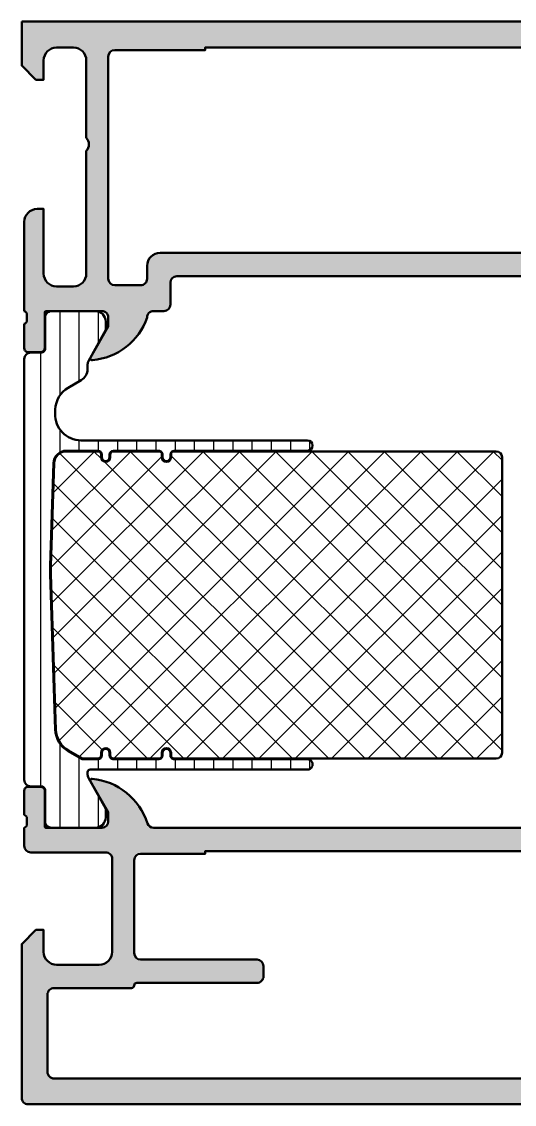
# Model space of a CAD drawing. Extents: x 0 to 106, y 0 to 84.
# Drawn here: x 0 to 38.1, y 0 to 83.8 of the extents above; entities that cross this region are included whole.
import ezdxf

# ---------------------------------------------------------------- set-up
doc = ezdxf.new("R2010")
doc.units = 0
for name, color, linetype, lineweight in [('0S-Alu contour', 7, 'Continuous', 50), ('0S-Alu hatch', 252, 'Continuous', 25), ('0S-Plastic contour', 254, 'Continuous', 50), ('0S-Plastic hatch', 253, 'Continuous', 25), ('0S-PT contour', 91, 'Continuous', 50), ('0S-PT hatch', 103, 'Continuous', 25)]:
    doc.layers.add(name, color=color, linetype=linetype, lineweight=lineweight)

# ---------------------------------------------------------------- blocks, each defined once
blk = doc.blocks.new('398280__770467E9_B590_47E0_811A_11C5F4D7800F_')
at = {"layer": '0S-Alu hatch'}
h = blk.add_hatch(color=256, dxfattribs=at)
edge = h.paths.add_edge_path()
edge.add_line((5.1e-15, 83.8), (6.2e-14, 80.3999984741213))
edge.add_line((6.2e-14, 80.3999984741213), (1.099975585937675, 79.30000000000003))
edge.add_line((1.099975585937675, 79.30000000000003), (1.6999816894534, 79.30000000000003))
edge.add_line((1.6999816894534, 79.30000000000003), (1.699981689453286, 80.80000381469733))
edge.add_ellipse((2.70002008335173, 80.7999654207988), major_axis=(-1.000038394635461, 0), ratio=1, start_angle=270.00219972388936, end_angle=359.99780027593476, ccw=False)
edge.add_line((2.699981689453172, 81.80000381469726), (4.000000000000204, 81.80000381469726))
edge.add_ellipse((3.999954428526837, 80.79995824322407), major_axis=(-1.000045572511526, 0), ratio=1, start_angle=180.0026109341762, end_angle=269.9973890658958, ccw=False)
edge.add_line((5.000000000000033, 80.8000038146987), (5.000000000000119, 74.8))
edge.add_ellipse((4.474877689036763, 74.29999999999998), major_axis=(-0.7250885749144681, 0), ratio=1, start_angle=136.4038464693296, end_angle=223.5961535306705, ccw=False)
edge.add_line((5.000000000000119, 73.79999999999998), (5.000000000000033, 64.30000000000005))
edge.add_ellipse((3.99997299848457, 64.30002700151547), major_axis=(-1.000027001879994, 0), ratio=1, start_angle=90.00154703109422, end_angle=179.9984529689852, ccw=False)
edge.add_line((3.999999999999863, 63.3), (2.699981689453286, 63.3))
edge.add_ellipse((2.70000151260105, 64.30001982314776), major_axis=(-1.000019823344241, 0), ratio=1, start_angle=0.0011357599706229848, end_angle=89.99886423981098, ccw=False)
edge.add_line((1.699981689453286, 64.30000000000382), (1.699981689453286, 69.29999999999998))
edge.add_line((1.699981689453286, 69.29999999999998), (1.199981689453243, 69.29999999999998))
edge.add_arc((1.200016055021526, 68.29996563443157), 1.0000343661589, 90.00196893435886, 179.9980310656152)
edge.add_line((0.1999816894531019, 68.30000000000031), (0.1999816894531585, 61.39996551583617))
edge.add_ellipse((0.1211452429101088, 61.13244492384305), major_axis=(-0.2788950563274363, 0), ratio=1, start_angle=178.8354106259004, end_angle=253.5801235805066, ccw=False)
edge.add_line((0.3999826894531597, 61.12677651584466), (0.3999826894531588, 60.67318251584469))
edge.add_ellipse((0.1211145938099912, 60.66752185636762), major_axis=(-0.2789255417371493, 0), ratio=1, start_angle=106.4245945553547, end_angle=181.1628700728881, ccw=False)
edge.add_line((0.1999816894531591, 60.39997851584468), (0.1999816894531728, 58.51996751583616))
edge.add_arc((0.4999816894531682, 58.51996751583616), 0.2999999999999954, 180, 270.0000000000003)
edge.add_line((0.4999816894531697, 58.21996751583617), (1.479956008495951, 58.21996751583617))
edge.add_arc((1.479956008495958, 58.51996751583617), 0.3000000000000043, 269.9999999999986, 360)
edge.add_line((1.779956008495963, 58.51996751583617), (1.779956008495934, 61.27996551583617))
edge.add_ellipse((1.899956008495942, 61.27996551583617), major_axis=(-0.1200000000000079, 0), ratio=1, start_angle=270.0000000000016, end_angle=360, ccw=False)
edge.add_line((1.899956008495939, 61.39996551583617), (6.199974060058755, 61.39999084472679))
edge.add_ellipse((6.199989497152024, 60.90000628199756), major_axis=(-0.4999845629675287, 0), ratio=1, start_angle=179.9991052558096, end_angle=270.00176901520155, ccw=False)
edge.add_line((6.699974060058585, 60.8999984741226), (6.699974060058741, 60.19999389648422))
edge.add_line((6.699974060058741, 60.19999389648422), (5.311729431152647, 57.79547576904323))
edge.add_arc((5.435575379939116, 57.73756724130199), 0.1367158243071341, 154.9399071396922, 284.9282666313296)
edge.add_arc((5.082349791735735, 62.46586819594615), 4.875900108610252, 274.5693845029852, 341.2678313541294)
edge.add_ellipse((10.19996787116751, 60.89999703365564), major_axis=(-0.4999938111092688, 0), ratio=1, start_angle=269.99929079655334, end_angle=359.99983493439635, ccw=False)
edge.add_line((10.19997406005851, 61.39999084472661), (10.9999740600604, 61.39999084472662))
edge.add_arc((10.9999740600604, 61.89999084472662), 0.5, 269.9999999999998, 360)
edge.add_line((11.4999740600604, 61.89999084472662), (11.4999740600604, 63.59999542236328))
edge.add_ellipse((11.99997406006039, 63.59999542236329), major_axis=(-0.4999999999999876, 0), ratio=1, start_angle=270.0000000000018, end_angle=360, ccw=False)
edge.add_line((11.99997406006037, 64.09999542236326), (66.00016785950525, 64.09999542236334))
edge.add_ellipse((66.00016785950528, 63.59999542236332), major_axis=(-0.5000000000000142, 0), ratio=1, start_angle=180, end_angle=270.00000000000165, ccw=False)
edge.add_line((66.5001678595053, 63.59999542236332), (66.50016785950525, 60.89999847412161))
edge.add_arc((71.12727051776695, 62.47457053127343), 4.887673902098582, 198.7930956538674, 265.8043505018736)
edge.add_arc((70.76145398079537, 57.73879050912452), 0.1390384168074657, 273.3902478632479, 384.0601169720247)
edge.add_line((70.88841248841203, 57.79547576904342), (69.50016785950618, 60.19999389648444))
edge.add_line((69.50016785950618, 60.19999389648444), (69.50016785950606, 60.89999847412086))
edge.add_ellipse((70.00015242241282, 60.90000628199715), major_axis=(-0.4999845629677255, 0), ratio=1, start_angle=-90.00176901518182, end_angle=0.000894744190475194, ccw=False)
edge.add_line((70.00016785950592, 61.39999084472656), (74.30002568095722, 61.39957068898489))
edge.add_ellipse((74.30002568095722, 61.27957068898489), major_axis=(-0.1200000000000116, 0), ratio=1, start_angle=180, end_angle=270, ccw=False)
edge.add_line((74.42002568095722, 61.27957068898489), (74.42002568095721, 58.51957268898487))
edge.add_arc((74.72002568095719, 58.51957268898488), 0.2999999999999829, 180, 270.0000000000027)
edge.add_line((74.7200256809572, 58.2195726889849), (75.7, 58.21957268898489))
edge.add_arc((75.69999999999999, 58.51957268898488), 0.2999999999999971, 270.0000000000027, 360)
edge.add_line((75.99999999999999, 58.51957268898488), (76, 60.3995836889934))
edge.add_ellipse((76.07886709564322, 60.66712702951638), major_axis=(-0.2789255417371992, 0), ratio=1, start_angle=-1.1628700728805939, end_angle=73.5754054446374, ccw=False)
edge.add_line((75.799999, 60.67278768899341), (75.799999, 61.12638168899341))
edge.add_ellipse((76.07883644654305, 61.13205009699179), major_axis=(-0.2788950563274379, 0), ratio=1, start_angle=-73.58012358050632, end_angle=1.1645893740982274, ccw=False)
edge.add_line((76, 61.3995706889849), (76.00016034454768, 63.59999514771072))
edge.add_ellipse((76.50016034454747, 63.59999514771047), major_axis=(-0.4999999999997869, 0), ratio=1, start_angle=269.9999999999984, end_angle=360, ccw=False)
edge.add_line((76.50016034454748, 64.09999514771026), (79.29985570811562, 64.09999514771081))
edge.add_line((79.29985570811562, 64.09999514771081), (79.29985570811556, 63.29999972534743))
edge.add_line((79.29985570811556, 63.29999972534743), (80.29985570811544, 63.30000735474174))
edge.add_arc((80.29988644873588, 63.79997661371056), 0.4999692599138726, 269.9964771677912, 360.0026485613531)
edge.add_line((80.79985570811559, 63.79999972534759), (80.7999167432719, 68.29999972534695))
edge.add_arc((79.79982927270258, 68.29991225477806), 1.000087474394527, 0.0050112559646679, 89.99498874392633)
edge.add_line((79.79991674327138, 69.29999972534738), (79.29991674327184, 69.29999972534715))
edge.add_line((79.29991674327184, 69.29999972534715), (79.29991674327195, 66.79999972534738))
edge.add_ellipse((78.29982934579928, 66.8000871228101), major_axis=(-1.000087401291493, 0), ratio=1, start_angle=90.00501389830328, end_angle=179.9949929319336, ccw=False)
edge.add_line((78.29991686248133, 65.79999972534785), (77.00016034454717, 65.79999972534713))
edge.add_ellipse((77.00021914227587, 66.80005852307539), major_axis=(-1.000058799456728, 0), ratio=1, start_angle=0.0033686637580103707, end_angle=89.99663133637432, ccw=False)
edge.add_line((76.00016034454762, 66.79999972534438), (75.99986803435613, 73.79999972534715))
edge.add_ellipse((76.52470737467456, 74.29999972534715), major_axis=(-0.7248836686985655, 0), ratio=1, start_angle=-43.61157673630902, end_angle=43.611576736309075, ccw=False)
edge.add_line((75.99986803435613, 74.79999972534715), (75.99986803435613, 80.80043483925358))
edge.add_ellipse((76.99992284304498, 80.80038766034902), major_axis=(-1.000054809801722, 0), ratio=1, start_angle=270.0031401344176, end_angle=359.997296995918, ccw=False)
edge.add_line((76.99986803435658, 81.80044246864882), (78.29991686248067, 81.80044246864816))
edge.add_ellipse((78.29983041686523, 80.80035614156392), major_axis=(-1.000086330820304, 0), ratio=1, start_angle=180.0053828449331, end_angle=269.9950474586288, ccw=False)
edge.add_line((79.29991674327201, 80.80045009804164), (79.29991674327184, 79.29999257279023))
edge.add_line((79.29991674327184, 79.29999257279023), (79.89989232920945, 79.29999257279))
edge.add_line((79.89989232920945, 79.29999257279), (80.9998679199197, 80.39996792030846))
edge.add_line((80.9998679199197, 80.39996792030846), (80.99986791991998, 83.8))
edge.add_line((80.99986791991998, 83.8), (0, 83.8))
edge = h.paths.add_edge_path()
edge.add_ellipse((7.199993356236602, 81.09998757027724), major_axis=(-0.5000078521477183, 0), ratio=1, start_angle=270.0008997686535, end_angle=359.99910023153274, ccw=False)
edge.add_line((7.199985504150538, 81.59999542236326), (14.19998550415048, 81.59999542236326))
edge.add_line((14.19998550415048, 81.59999542236326), (14.19998550415048, 81.79999542236361))
edge.add_line((14.19998550415048, 81.79999542236361), (66.79988623046677, 81.79999542236357))
edge.add_line((66.79988623046677, 81.79999542236357), (66.79988623046683, 81.59999542236302))
edge.add_line((66.79988623046683, 81.59999542236302), (73.79988623046691, 81.59999542236308))
edge.add_ellipse((73.79987837838074, 81.0999875702771), major_axis=(-0.5000078521476543, 0), ratio=1, start_angle=180.0008997684673, end_angle=269.9991002313343, ccw=False)
edge.add_line((74.29988623046674, 81.09999542236328), (74.29988623046674, 63.89999084473136))
edge.add_ellipse((73.79988157663783, 63.89999549855547), major_axis=(-0.5000046538505677, 0), ratio=1, start_angle=90.00053328454658, end_angle=179.9994667160038, ccw=False)
edge.add_line((73.79988623046674, 63.39999084472656), (68.79987554931364, 63.39999084472656))
edge.add_ellipse((68.79987554931365, 63.89999084472655), major_axis=(-0.4999999999999858, 0), ratio=1, start_angle=0, end_angle=89.9999999999983, ccw=False)
edge.add_line((68.29987554931367, 63.89999084472655), (68.29987554931364, 64.89999542236333))
edge.add_arc((67.29987554931363, 64.89999542236333), 1.000000000000017, 0, 89.9999999999992)
edge.add_line((67.29987554931364, 65.89999542236335), (10.69997406006039, 65.89999542236329))
edge.add_arc((10.69997406006037, 64.89999542236328), 1.000000000000014, 89.9999999999992, 180)
edge.add_line((9.699974060060361, 64.89999542236329), (9.699974060060388, 63.89999084472673))
edge.add_ellipse((9.199974060060384, 63.89999084472673), major_axis=(-0.5000000000000036, 0), ratio=1, start_angle=89.99999999999733, end_angle=180, ccw=False)
edge.add_line((9.199974060060361, 63.39999084472673), (7.19998550415031, 63.39999084472684))
edge.add_ellipse((7.199990157979092, 63.89999549855549), major_axis=(-0.5000046538502977, 0), ratio=1, start_angle=0.0005332839962761682, end_angle=89.9994667154682, ccw=False)
edge.add_line((6.699985504150452, 63.89999084472655), (6.699985504150538, 81.09999542236164))
at = {"layer": '0S-Alu contour', "color": 7}
for points in [[(5.1e-15, 83.8), (6.2e-14, 80.3999984741213), (1.099975585937675, 79.30000000000003), (1.6999816894534, 79.30000000000003), (1.699981689453286, 80.80000381469733)], [(79.29991674327201, 80.80045009804164), (79.29991674327184, 79.29999257279023), (79.89989232920945, 79.29999257279), (80.9998679199197, 80.39996792030846), (80.99986791991998, 83.8), (5.1e-15, 83.8)], [(2.699981689453172, 81.80000381469726), (4.000000000000204, 81.80000381469726)], [(7.199985504150538, 81.59999542236326), (14.19998550415048, 81.59999542236326), (14.19998550415048, 81.79999542236361), (66.79988623046677, 81.79999542236357), (66.79988623046683, 81.59999542236302), (73.79988623046691, 81.59999542236308)], [(5.000000000000033, 80.8000038146987), (5.000000000000119, 74.8)], [(6.699985504150452, 63.89999084472655), (6.699985504150538, 81.09999542236164)], [(5.000000000000119, 73.79999999999998), (5.000000000000033, 64.30000000000005)], [(1.699981689453286, 64.30000000000382), (1.699981689453286, 69.29999999999998), (1.199981689453243, 69.29999999999998)], [(0.1999816894531019, 68.30000000000031), (0.1999816894531585, 61.39996551583617)], [(67.29987554931364, 65.89999542236335), (10.69997406006039, 65.89999542236329)], [(9.699974060060361, 64.89999542236329), (9.699974060060388, 63.89999084472673)], [(11.99997406006037, 64.09999542236326), (66.00016785950525, 64.09999542236334)], [(3.999999999999863, 63.3), (2.699981689453286, 63.3)], [(9.199974060060361, 63.39999084472673), (7.19998550415031, 63.39999084472684)], [(11.4999740600604, 61.89999084472662), (11.4999740600604, 63.59999542236328)], [(1.779956008495963, 58.51996751583617), (1.779956008495934, 61.27996551583617)], [(1.899956008495939, 61.39996551583617), (6.199974060058755, 61.39999084472679)], [(10.19997406005851, 61.39999084472661), (10.9999740600604, 61.39999084472662)], [(0.1999816894531591, 60.39997851584468), (0.1999816894531728, 58.51996751583616)], [(0.3999826894531597, 61.12677651584466), (0.3999826894531588, 60.67318251584469)], [(6.699974060058585, 60.8999984741226), (6.699974060058741, 60.19999389648422), (5.311729431152647, 57.79547576904323)], [(0.4999816894531697, 58.21996751583617), (1.479956008495951, 58.21996751583617)]]:
    blk.add_lwpolyline(points, dxfattribs=at)
at = {"layer": '0S-Alu contour', "color": 7, "extrusion": (0, 0, -1)}
for centre, radius, start, end in [((-2.70002008335173, 80.7999654207988), 1.000038394635461, 0.0021997240652303, 89.99780027611067), ((-3.999954428526837, 80.79995824322407), 1.000045572511526, 90.0026109341042, 179.9973890658238), ((-7.199993356236602, 81.09998757027724), 0.5000078521477183, 0.0008997684672687, 89.9991002313465), ((-4.474877689036763, 74.29999999999998), 0.7250885749144684, 136.4038464693295, 223.5961535306705), ((-2.70000151260105, 64.30001982314776), 1.000019823344241, 270.001135760189, 359.9988642400294), ((-3.99997299848457, 64.30002700151547), 1.000027001879994, 180.0015470310149, 269.9984529689058), ((-7.199990157979092, 63.89999549855549), 0.5000046538502977, 270.0005332845319, 359.9994667160037), ((-9.199974060060384, 63.89999084472673), 0.5000000000000036, 180, 270.0000000000027), ((-11.99997406006039, 63.59999542236329), 0.4999999999999876, 0, 89.99999999999817), ((-0.1211452429101088, 61.13244492384305), 0.2788950563274363, 106.4198764194934, 181.1645893740997), ((-1.899956008495942, 61.27996551583617), 0.1200000000000079, 0, 89.99999999999841), ((-6.199989497152024, 60.90000628199756), 0.4999845629675287, 89.99823098479845, 180.0008947441905), ((-10.19996787116751, 60.89999703365564), 0.4999938111092688, 0.0001650656036298, 90.00070920344668), ((-0.1211145938099912, 60.66752185636762), 0.2789255417371493, 178.8371299271119, 253.5754054446453)]:
    blk.add_arc(centre, radius, start, end, dxfattribs=at)
at = {"layer": '0S-Alu contour', "color": 7}
for centre, radius, start, end in [((1.200016055021526, 68.29996563443157), 1.0000343661589, 90.00196893435886, 179.9980310656152), ((10.69997406006037, 64.89999542236328), 1.000000000000014, 89.9999999999992, 180), ((10.9999740600604, 61.89999084472662), 0.5, 269.9999999999998, 0), ((5.082349791735735, 62.46586819594615), 4.875900108610252, 274.5693845029852, 341.2678313541294), ((0.4999816894531682, 58.51996751583616), 0.2999999999999954, 180, 270.0000000000003), ((1.479956008495958, 58.51996751583617), 0.3000000000000043, 269.9999999999986, 0), ((5.435575379939116, 57.73756724130199), 0.1367158243071341, 154.9399071396922, 284.9282666313296)]:
    blk.add_arc(centre, radius, start, end, dxfattribs=at)
blk = doc.blocks.new('284257__8124785B_E6A7_4C02_9EBC_B3DC8620F983___BB2F955A_0353_4868_8BEE_07CCA573600F_')
at = {"layer": '0S-Plastic hatch'}
h = blk.add_hatch(dxfattribs=at)
h.set_pattern_fill('ANSI31', color=256, scale=0.4680000000000001, angle=45, style=0)
h.set_pattern_definition([(90, (0, 0), (-1.4859, 0), [])])
edge = h.paths.add_edge_path()
edge.add_line((0.1999999433509707, 57.68997500095348), (0.1999999433509707, 25.10994354279358))
edge.add_arc((0.6999999433509779, 25.10994354279363), 0.5000000000000071, 180, 270.0000000000122)
edge.add_line((0.6999999433510843, 24.60994354279363), (1.510331273814752, 24.60994354279364))
edge.add_ellipse((1.510331273814724, 24.30994354279375), major_axis=(-0.2999999999998941, 0), ratio=1, start_angle=179.9920753769033, end_angle=269.99999999999454, ccw=False)
edge.add_line((1.810331270945136, 24.30990204956435), (1.809999342586703, 21.91002842725591))
edge.add_arc((2.309999337804237, 21.90995927187362), 0.5000000000000014, 179.9920753769491, 269.9999999999936)
edge.add_line((2.309999337804182, 21.40995927187361), (5.699999943350857, 21.40995927187356))
edge.add_arc((5.699999943350871, 22.20995927187361), 0.800000000000054, 269.999999999999, 360)
edge.add_line((6.499999943350925, 22.20995927187363), (6.499999943350925, 22.85995927187387))
edge.add_line((6.499999943350925, 22.85995927187387), (5.16269008984511, 25.27253011110409))
edge.add_ellipse((5.599999943858782, 25.51493492147368), major_axis=(-0.5000000005077773, 0), ratio=1, start_angle=0, end_angle=29.000000000032628, ccw=False)
edge.add_line((5.099999943351004, 25.51493492147368), (5.099999943351004, 25.70995927187373))
edge.add_ellipse((5.299999943350925, 25.70995927187372), major_axis=(-0.1999999999999211, 0), ratio=1, start_angle=269.99999999999693, end_angle=360, ccw=False)
edge.add_line((5.299999943350936, 25.90995927187365), (22.09952626901855, 25.9099592718736))
edge.add_arc((22.09952626901849, 26.3099592718736), 0.3999999999999986, 270.0000000000081, 450.0000000000081)
edge.add_line((22.09952626901844, 26.7099592718736), (11.79952626901848, 26.70995927187367))
edge.add_ellipse((11.79952626901846, 27.00995927187366), major_axis=(-0.29999999999999, 0), ratio=1, start_angle=0, end_angle=90.00000000000381, ccw=False)
edge.add_line((11.49952626901847, 27.00995927187366), (11.49952626901847, 27.2099592718737))
edge.add_arc((11.19952626901846, 27.20995927187366), 0.3000000000000114, 0, 180)
edge.add_line((10.89952626901845, 27.20995927187366), (10.8995262690185, 27.00995927187378))
edge.add_ellipse((10.59952626901845, 27.00995927187369), major_axis=(-0.3000000000000558, 0), ratio=1, start_angle=90.00000000001933, end_angle=180, ccw=False)
edge.add_line((10.59952626901855, 26.70995927187364), (7.099999258788553, 26.70995927187363))
edge.add_ellipse((7.099999258788548, 27.00995903335348), major_axis=(-0.2999997614798495, 0), ratio=1, start_angle=0, end_angle=90.00000000000102, ccw=False)
edge.add_line((6.7999994973087, 27.00995903335347), (6.7999994973087, 27.20995903335353))
edge.add_arc((6.499999497308689, 27.20995903335349), 0.3000000000000114, 0, 180)
edge.add_line((6.199999497308677, 27.20995903335349), (6.199999497308734, 27.00995903335361))
edge.add_ellipse((5.899999735828853, 27.00995903335354), major_axis=(-0.2999997614798815, 0), ratio=1, start_angle=90.0000000000162, end_angle=180, ccw=False)
edge.add_line((5.899999735828938, 26.70995927187366), (4.735898328150593, 26.70995927187366))
edge.add_ellipse((4.735898328150675, 26.90995927150508), major_axis=(-0.199999999631423, 0), ratio=1, start_angle=59.9999999999838, end_angle=89.99999999997658, ccw=False)
edge.add_line((4.635898328334913, 26.73675419106742), (3.599095845044185, 27.33535225489881))
edge.add_ellipse((4.599095679615276, 29.06740314906078), major_axis=(-1.999999992277373, 0), ratio=1, start_angle=1.7229977105129137, end_angle=60.00000534461299, ccw=False)
edge.add_line((2.599999943351004, 29.00726824771787), (2.205380513386952, 41.03196163440185))
edge.add_ellipse((12.19999994335349, 41.35995927187326), major_axis=(-10.00000000000257, 0), ratio=1, start_angle=-1.8796251590011934, end_angle=1.8796251589910753, ccw=False)
edge.add_line((2.205380513387009, 41.68795690934636), (2.463154864705014, 49.62275903562082))
edge.add_ellipse((3.462616807701513, 49.58995927187363), major_axis=(-1.000000000000103, 0), ratio=1, start_angle=270.00000000000296, end_angle=358.120374841006, ccw=False)
edge.add_line((3.462616807701461, 50.58995927187374), (5.899999943351016, 50.58995927187365))
edge.add_ellipse((5.899999943351004, 50.28995927187368), major_axis=(-0.2999999999999687, 0), ratio=1, start_angle=180, end_angle=269.9999999999978, ccw=False)
edge.add_line((6.19999994335097, 50.28995927187368), (6.19999994335097, 50.08995927187365))
edge.add_arc((6.499999943350953, 50.08995927187364), 0.2999999999999829, 180, 360)
edge.add_line((6.799999943350936, 50.08995927187363), (6.799999943350936, 50.28995927187359))
edge.add_ellipse((7.099999943350931, 50.28995927187364), major_axis=(-0.2999999999999954, 0), ratio=1, start_angle=270.0000000000078, end_angle=360, ccw=False)
edge.add_line((7.099999943350891, 50.58995927187364), (10.59952626901849, 50.58995927187365))
edge.add_ellipse((10.59952626901851, 50.28995927187366), major_axis=(-0.2999999999999971, 0), ratio=1, start_angle=180, end_angle=270.00000000000307, ccw=False)
edge.add_line((10.8995262690185, 50.2899592718737), (10.8995262690185, 50.08995927187367))
edge.add_arc((11.19952626901849, 50.08995927187366), 0.2999999999999829, 180, 360)
edge.add_line((11.49952626901847, 50.08995927187365), (11.49952626901847, 50.28995927187361))
edge.add_ellipse((11.79952626901847, 50.28995927187366), major_axis=(-0.3000000000000007, 0), ratio=1, start_angle=270.0000000000088, end_angle=360, ccw=False)
edge.add_line((11.79952626901842, 50.58995927187367), (22.09952626901849, 50.58995927187367))
edge.add_arc((22.09952626901852, 50.98995927187366), 0.3999999999999915, 269.9999999999959, 449.9999999999959)
edge.add_line((22.09952626901855, 51.38995927187365), (4.587861355650655, 51.38995927187353))
edge.add_ellipse((4.58786135565066, 53.38995927187359), major_axis=(-2.000000000000056, 0), ratio=1, start_angle=-1.8796251589956796, end_angle=89.99999999999989, ccw=False)
edge.add_line((2.588937469657821, 53.45555879936802), (2.599999943351004, 53.7926502960293))
edge.add_ellipse((4.599095687334457, 53.73251539445429), major_axis=(-2.000000000000047, 0), ratio=1, start_angle=299.99999465538866, end_angle=358.2770022894894, ccw=False)
edge.add_line((3.599095848901979, 55.46456629530426), (4.599999862567241, 56.04243836837013))
edge.add_arc((4.099999943350991, 56.90846381879503), 0.9999999999999593, 299.9999946553916, 360)
edge.add_line((5.09999994335095, 56.90846381879504), (5.099999943351004, 57.28498362237364))
edge.add_ellipse((5.599999943472918, 57.2849836223738), major_axis=(-0.5000000001219141, 0), ratio=1, start_angle=331.0000000000197, end_angle=360, ccw=False)
edge.add_line((5.162690089796509, 57.52738843255592), (6.499999943350982, 59.93995927187369))
edge.add_line((6.499999943350982, 59.93995927187369), (6.499999943350982, 60.58995927187367))
edge.add_arc((5.699999943350984, 60.58995927187353), 0.7999999999999972, 0, 90.00000000000509)
edge.add_line((5.699999943350913, 61.38995927187353), (2.309999333021831, 61.38995927187359))
edge.add_arc((2.309999333021818, 60.88995927187358), 0.5000000000000142, 89.9999999999985, 180.0079247372927)
edge.add_line((1.809999337804408, 60.88989011549497), (1.810331270945194, 58.49001649478059))
edge.add_ellipse((1.510331273814826, 58.48997500095343), major_axis=(-0.2999999999999315, 0), ratio=1, start_angle=89.99999999998607, end_angle=180.0079247372928, ccw=False)
edge.add_line((1.510331273814752, 58.18997500095349), (0.6999999433509139, 58.18997500095348))
edge.add_arc((0.6999999433509352, 57.68997500095352), 0.4999999999999645, 90.00000000000244, 180)
at = {"layer": '0S-Plastic contour', "color": 7}
for points in [[(5.699999943350913, 61.38995927187353), (2.309999333021831, 61.38995927187359)], [(1.809999337804408, 60.88989011549497), (1.810331270945194, 58.49001649478059)], [(5.162690089796509, 57.52738843255592), (6.499999943350982, 59.93995927187369), (6.499999943350982, 60.58995927187367)], [(1.510331273814752, 58.18997500095349), (0.6999999433509139, 58.18997500095348)], [(0.1999999433509707, 57.68997500095348), (0.1999999433509707, 25.10994354279358)], [(5.09999994335095, 56.90846381879504), (5.099999943351004, 57.28498362237364)], [(3.599095848901979, 55.46456629530426), (4.599999862567241, 56.04243836837013)], [(2.588937469657821, 53.45555879936802), (2.599999943351004, 53.7926502960293)], [(22.09952626901855, 51.38995927187365), (4.587861355650655, 51.38995927187353)], [(3.462616807701461, 50.58995927187374), (5.899999943351016, 50.58995927187365)], [(6.19999994335097, 50.28995927187368), (6.19999994335097, 50.08995927187365)], [(6.799999943350936, 50.08995927187363), (6.799999943350936, 50.28995927187359)], [(7.099999943350891, 50.58995927187364), (10.59952626901849, 50.58995927187365)], [(10.8995262690185, 50.2899592718737), (10.8995262690185, 50.08995927187367)], [(11.49952626901847, 50.08995927187365), (11.49952626901847, 50.28995927187361)], [(11.79952626901842, 50.58995927187367), (22.09952626901849, 50.58995927187367)], [(2.205380513387009, 41.68795690934636), (2.463154864705014, 49.62275903562082)], [(2.599999943351004, 29.00726824771787), (2.205380513386952, 41.03196163440185)], [(4.635898328334913, 26.73675419106742), (3.599095845044185, 27.33535225489881)], [(6.199999497308677, 27.20995903335349), (6.199999497308734, 27.00995903335361)], [(6.7999994973087, 27.00995903335347), (6.7999994973087, 27.20995903335353)], [(10.89952626901845, 27.20995927187366), (10.8995262690185, 27.00995927187378)], [(11.49952626901847, 27.00995927187366), (11.49952626901847, 27.2099592718737)], [(5.899999735828938, 26.70995927187366), (4.735898328150593, 26.70995927187366)], [(10.59952626901855, 26.70995927187364), (7.099999258788553, 26.70995927187363)], [(22.09952626901844, 26.7099592718736), (11.79952626901848, 26.70995927187367)], [(5.099999943351004, 25.51493492147368), (5.099999943351004, 25.70995927187373)], [(6.499999943350925, 22.20995927187363), (6.499999943350925, 22.85995927187387), (5.16269008984511, 25.27253011110409)], [(5.299999943350936, 25.90995927187365), (22.09952626901855, 25.9099592718736)], [(0.6999999433510843, 24.60994354279363), (1.510331273814752, 24.60994354279364)], [(1.810331270945136, 24.30990204956435), (1.809999342586703, 21.91002842725591)], [(2.309999337804182, 21.40995927187361), (5.699999943350857, 21.40995927187356)]]:
    blk.add_lwpolyline(points, dxfattribs=at)
for centre, radius, start, end in [((2.309999333021818, 60.88995927187358), 0.5000000000000142, 89.9999999999985, 180.0079247372927), ((5.699999943350984, 60.58995927187353), 0.7999999999999972, 0, 90.00000000000509), ((0.6999999433509352, 57.68997500095352), 0.4999999999999645, 90.00000000000244, 180), ((4.099999943350991, 56.90846381879503), 0.9999999999999593, 299.9999946553916, 0), ((22.09952626901852, 50.98995927187366), 0.3999999999999915, 269.9999999999959, 89.99999999999594), ((6.499999943350953, 50.08995927187364), 0.2999999999999829, 180, 0), ((11.19952626901849, 50.08995927187366), 0.2999999999999829, 180, 0), ((6.499999497308689, 27.20995903335349), 0.3000000000000114, 0, 180), ((11.19952626901846, 27.20995927187366), 0.3000000000000114, 0, 180), ((22.09952626901849, 26.3099592718736), 0.3999999999999986, 270.0000000000081, 90.00000000000813), ((0.6999999433509779, 25.10994354279363), 0.5000000000000071, 180, 270.0000000000122), ((2.309999337804237, 21.90995927187362), 0.5000000000000014, 179.9920753769491, 269.9999999999936), ((5.699999943350871, 22.20995927187361), 0.800000000000054, 269.999999999999, 0)]:
    blk.add_arc(centre, radius, start, end, dxfattribs=at)
at = {"layer": '0S-Plastic contour', "color": 7, "extrusion": (0, 0, -1)}
for centre, radius, start, end in [((-1.510331273814826, 58.48997500095343), 0.2999999999999315, 179.9920752627072, 270.000000000014), ((-5.599999943472918, 57.2849836223738), 0.5000000001219141, 0, 28.99999999998028), ((-4.599095687334457, 53.73251539445429), 2.000000000000047, 1.722997710510562, 60.00000534461133), ((-4.58786135565066, 53.38995927187359), 2.000000000000056, 270.0000000000001, 1.879625158995722), ((-3.462616807701513, 49.58995927187363), 1.000000000000103, 1.879625158993977, 89.99999999999704), ((-5.899999943351004, 50.28995927187368), 0.2999999999999687, 90.00000000000222, 180), ((-7.099999943350931, 50.28995927187364), 0.2999999999999954, 0, 89.9999999999922), ((-10.59952626901851, 50.28995927187366), 0.2999999999999971, 89.99999999999694, 180), ((-11.79952626901847, 50.28995927187366), 0.3000000000000007, 0, 89.99999999999118), ((-12.19999994335349, 41.35995927187326), 10.00000000000257, 358.1203748410089, 1.879625159001152), ((-4.599095679615276, 29.06740314906078), 1.999999992277373, 299.999994655387, 358.2770022894871), ((-5.899999735828853, 27.00995903335354), 0.2999997614798815, 180, 269.9999999999838), ((-7.099999258788548, 27.00995903335348), 0.2999997614798495, 269.999999999999, 0), ((-10.59952626901845, 27.00995927187369), 0.3000000000000558, 180, 269.9999999999807), ((-11.79952626901846, 27.00995927187366), 0.29999999999999, 269.9999999999962, 0), ((-4.735898328150675, 26.90995927150508), 0.199999999631423, 270.0000000000234, 300.0000000000162), ((-5.299999943350925, 25.70995927187372), 0.1999999999999211, 0, 90.00000000000306), ((-5.599999943858782, 25.51493492147368), 0.5000000005077773, 330.9999999999674, 0), ((-1.510331273814724, 24.30994354279375), 0.2999999999998941, 90.00000000000547, 180.0079246230968)]:
    blk.add_arc(centre, radius, start, end, dxfattribs=at)
blk = doc.blocks.new('371740__EFC43BC5_B9D6_46A8_86FE_EF858CB24190_')
at = {"layer": '0S-PT hatch'}
h = blk.add_hatch(dxfattribs=at)
h.set_pattern_fill('ANSI37', color=256, scale=0.625, angle=90, style=0)
h.set_pattern_definition([(135, (0, 0), (-1.403165018917055, -1.403165018917055), []), (225, (0, 0), (1.403165018917055, -1.403165018917055), [])])
edge = h.paths.add_edge_path()
edge.add_ellipse((36.69999946154547, 50.08995927187367), major_axis=(-0.4500000000000029, 0), ratio=1, start_angle=180, end_angle=270, ccw=False)
edge.add_line((37.14999946154547, 50.08995927187367), (37.14999946154548, 27.2099592718736))
edge.add_ellipse((36.69999946154547, 27.2099592718736), major_axis=(-0.4500000000000029, 0), ratio=1, start_angle=90, end_angle=180, ccw=False)
edge.add_line((36.69999946154547, 26.7599592718736), (11.79952626901846, 26.7599592718736))
edge.add_ellipse((11.79952626901847, 27.0099592718736), major_axis=(-0.2500000000000035, 0), ratio=1, start_angle=0, end_angle=89.9999999999967, ccw=False)
edge.add_line((11.54952626901847, 27.0099592718736), (11.54952626901847, 27.2099592718737))
edge.add_arc((11.19952626901846, 27.20995927187367), 0.3500000000000121, 0, 180)
edge.add_line((10.84952626901845, 27.20995927187367), (10.8495262690185, 27.00995927187376))
edge.add_ellipse((10.59952626901845, 27.00995927187365), major_axis=(-0.2500000000000497, 0), ratio=1, start_angle=89.9999999999992, end_angle=180, ccw=False)
edge.add_line((10.59952626901845, 26.7599592718736), (7.099999258788546, 26.7599592718736))
edge.add_ellipse((7.099999258788556, 27.00995903335345), major_axis=(-0.2499997614798559, 0), ratio=1, start_angle=0, end_angle=89.99999999999778, ccw=False)
edge.add_line((6.8499994973087, 27.00995903335345), (6.8499994973087, 27.20995903335353))
edge.add_arc((6.499999497308689, 27.2099590333535), 0.3500000000000112, 0, 180)
edge.add_line((6.149999497308678, 27.2099590333535), (6.149999497308734, 27.00995903335359))
edge.add_ellipse((5.899999735828849, 27.00995903335349), major_axis=(-0.2499997614798852, 0), ratio=1, start_angle=90.0000000000008, end_angle=180, ccw=False)
edge.add_line((5.899999735828853, 26.7599592718736), (4.73589832815069, 26.7599592718736))
edge.add_ellipse((4.735898330483557, 26.90995928021108), major_axis=(-0.1500000083374822, 0), ratio=1, start_angle=59.99999910888789, end_angle=89.99999910891052, ccw=False)
edge.add_line((4.660898324294443, 26.78005546358941), (3.624095841004996, 27.37865352742006))
edge.add_ellipse((4.599095679615273, 29.06740314906078), major_axis=(-1.949999992277373, 0), ratio=1, start_angle=2.0382479433117737, end_angle=60.0000053446131, ccw=False)
edge.add_line((2.650329438496599, 28.99804821154405), (2.255353610536772, 41.03360162258922))
edge.add_ellipse((12.19974545904696, 41.35995922981761), major_axis=(-9.949745651247158, 0), ratio=1, start_angle=-1.841702723053686, end_angle=1.8796729834294865, ccw=False)
edge.add_line((2.255139515073684, 41.67972655710871), (2.513127961854833, 49.62111904743345))
edge.add_ellipse((3.462616807701501, 49.58995927187357), major_axis=(-0.9500000000000953, 0), ratio=1, start_angle=269.9999999999996, end_angle=358.12037484100273, ccw=False)
edge.add_line((3.462616807701507, 50.53995927187367), (5.899999943351001, 50.53995927187367))
edge.add_ellipse((5.899999943350996, 50.2899592718737), major_axis=(-0.2499999999999716, 0), ratio=1, start_angle=180, end_angle=269.99999999999875, ccw=False)
edge.add_line((6.14999994335097, 50.28995927187368), (6.14999994335097, 50.08995927187365))
edge.add_arc((6.499999943350953, 50.08995927187364), 0.3499999999999828, 180, 360)
edge.add_line((6.849999943350936, 50.08995927187363), (6.849999943350936, 50.28995927187361))
edge.add_ellipse((7.099999943350923, 50.28995927187368), major_axis=(-0.2499999999999876, 0), ratio=1, start_angle=269.9999999999994, end_angle=360, ccw=False)
edge.add_line((7.099999943350926, 50.53995927187367), (10.59952626901851, 50.53995927187367))
edge.add_ellipse((10.59952626901851, 50.28995927187368), major_axis=(-0.2499999999999858, 0), ratio=1, start_angle=180, end_angle=270, ccw=False)
edge.add_line((10.8495262690185, 50.2899592718737), (10.8495262690185, 50.08995927187367))
edge.add_arc((11.19952626901849, 50.08995927187366), 0.3499999999999837, 180, 360)
edge.add_line((11.54952626901847, 50.08995927187365), (11.54952626901847, 50.28995927187362))
edge.add_ellipse((11.79952626901847, 50.28995927187366), major_axis=(-0.2499999999999982, 0), ratio=1, start_angle=270.0000000000004, end_angle=360, ccw=False)
edge.add_line((11.79952626901846, 50.53995927187367), (36.69999946154547, 50.53995927187367))
at = {"layer": '0S-PT contour', "color": 7}
for points in [[(3.462616807701507, 50.53995927187367), (5.899999943351001, 50.53995927187367)], [(6.14999994335097, 50.28995927187368), (6.14999994335097, 50.08995927187365)], [(6.849999943350936, 50.08995927187363), (6.849999943350936, 50.28995927187361)], [(7.099999943350926, 50.53995927187367), (10.59952626901851, 50.53995927187367)], [(10.8495262690185, 50.2899592718737), (10.8495262690185, 50.08995927187367)], [(11.54952626901847, 50.08995927187365), (11.54952626901847, 50.28995927187362)], [(11.79952626901846, 50.53995927187367), (36.69999946154547, 50.53995927187367)], [(2.255139515073684, 41.67972655710871), (2.513127961854833, 49.62111904743345)], [(37.14999946154547, 50.08995927187367), (37.14999946154548, 27.2099592718736)], [(2.650329438496599, 28.99804821154405), (2.255353610536772, 41.03360162258922)], [(4.660898324294443, 26.78005546358941), (3.624095841004996, 27.37865352742006)], [(6.149999497308678, 27.2099590333535), (6.149999497308734, 27.00995903335359)], [(6.8499994973087, 27.00995903335345), (6.8499994973087, 27.20995903335353)], [(10.84952626901845, 27.20995927187367), (10.8495262690185, 27.00995927187376)], [(11.54952626901847, 27.0099592718736), (11.54952626901847, 27.2099592718737)], [(5.899999735828853, 26.7599592718736), (4.73589832815069, 26.7599592718736)], [(10.59952626901845, 26.7599592718736), (7.099999258788546, 26.7599592718736)], [(36.69999946154547, 26.7599592718736), (11.79952626901846, 26.7599592718736)]]:
    blk.add_lwpolyline(points, dxfattribs=at)
at = {"layer": '0S-PT contour', "color": 7, "extrusion": (0, 0, -1)}
for centre, radius, start, end in [((-3.462616807701501, 49.58995927187357), 0.9500000000000953, 1.879625158997274, 90.00000000000038), ((-5.899999943350996, 50.2899592718737), 0.2499999999999716, 90.00000000000122, 180), ((-7.099999943350923, 50.28995927187368), 0.2499999999999876, 0, 90.00000000000063), ((-10.59952626901851, 50.28995927187368), 0.2499999999999858, 90, 180), ((-11.79952626901847, 50.28995927187366), 0.2499999999999982, 0, 89.99999999999959), ((-36.69999946154547, 50.08995927187367), 0.4500000000000029, 90, 180), ((-12.19974545904696, 41.35995922981761), 9.949745651247158, 358.1203270165705, 1.841702723053669), ((-4.599095679615273, 29.06740314906078), 1.949999992277373, 299.9999946553869, 357.9617520566882), ((-5.899999735828849, 27.00995903335349), 0.2499997614798852, 180, 269.9999999999992), ((-7.099999258788556, 27.00995903335345), 0.2499997614798559, 270.0000000000022, 0), ((-10.59952626901845, 27.00995927187365), 0.2500000000000497, 180, 270.0000000000008), ((-11.79952626901847, 27.0099592718736), 0.2500000000000035, 270.0000000000033, 0), ((-36.69999946154547, 27.2099592718736), 0.4500000000000029, 180, 270), ((-4.735898330483557, 26.90995928021108), 0.1500000083374822, 270.0000008910896, 300.0000008911121)]:
    blk.add_arc(centre, radius, start, end, dxfattribs=at)
at = {"layer": '0S-PT contour', "color": 7}
for centre, radius, start, end in [((6.499999943350953, 50.08995927187364), 0.3499999999999828, 180, 0), ((11.19952626901849, 50.08995927187366), 0.3499999999999837, 180, 0), ((6.499999497308689, 27.2099590333535), 0.3500000000000112, 0, 180), ((11.19952626901846, 27.20995927187367), 0.3500000000000121, 0, 180)]:
    blk.add_arc(centre, radius, start, end, dxfattribs=at)
blk = doc.blocks.new('375590__EDF06111_2589_45BD_9372_C53CFB535772_')
at = {"layer": '0S-Alu hatch'}
h = blk.add_hatch(color=256, dxfattribs=at)
edge = h.paths.add_edge_path()
edge.add_arc((0.7000507234674243, 19.99990081787081), 0.4999999999999748, 180.0020781043473, 269.9999999999938)
edge.add_line((0.7000507234673706, 19.49990081787084), (6.499844314765141, 19.49990081787106))
edge.add_ellipse((6.499847954122122, 18.99990445722796), major_axis=(-0.499996360656351, 0), ratio=1, start_angle=179.9995829580094, end_angle=270.0004170426258, ccw=False)
edge.add_line((6.999844314765226, 18.9999008178718), (6.99984431476534, 11.79990386962905))
edge.add_ellipse((5.999844314765303, 11.79990386962914), major_axis=(-1.000000000000037, 0), ratio=1, start_angle=90.00000000250827, end_angle=180, ccw=False)
edge.add_line((5.999844314809081, 10.7999038696291), (2.699856521840331, 10.79990386948398))
edge.add_ellipse((2.699856521796498, 11.79990386948392), major_axis=(-0.9999999999999342, 0), ratio=1, start_angle=0, end_angle=90.0000000025114, ccw=False)
edge.add_line((1.699856521796561, 11.79990386948392), (1.699856521796704, 13.49990081787061))
edge.add_line((1.699856521796704, 13.49990081787061), (1.099850418280794, 13.49990081787112))
edge.add_line((1.099850418280794, 13.49990081787112), (-0.0002198060367959, 12.39983821958034))
edge.add_line((-0.0002198060367959, 12.39983821958034), (0, 0.4999999999998011))
edge.add_arc((0.4997589686389289, 0.4997589686389005), 0.499759026763062, 179.9723665216412, 270.0276334783317)
edge.add_line((0.4999999999996873, -2.85e-14), (95.99982905978894, 4.1107602726e-06))
edge.add_arc((95.99982905978894, 10.00000411076004), 9.999999999999773, 270, 360)
edge.add_line((105.9998290597887, 10.00000411076004), (105.9998443185779, 13.5000000000002))
edge.add_arc((105.4998479579346, 13.50000363935667), 0.4999963606565393, 359.9995829571354, 450.0004170425975)
edge.add_line((105.4998443185778, 13.99999999999997), (104.1998260080311, 13.99999999999997))
edge.add_arc((104.1998325352366, 13.50000873154964), 0.4999912684929316, 90.00074797571949, 180.0010005793681)
edge.add_line((103.6998412668199, 13.5000000000002), (103.6998412668201, 12.99999999999997))
edge.add_line((103.6998412668201, 12.99999999999997), (104.69984126682, 13.0000000000002))
edge.add_line((104.69984126682, 13.0000000000002), (104.6998412668202, 11.49999923706006))
edge.add_ellipse((103.6998352202484, 11.50000528363208), major_axis=(-1.000006046590078, 0), ratio=1, start_angle=90.00034644094, end_angle=179.9996535603676, ccw=False)
edge.add_line((103.69984126682, 10.49999923706028), (99.69982600803078, 10.49999923706069))
edge.add_ellipse((99.69982750693757, 11.49998547727155), major_axis=(-0.9999862402119877, 0), ratio=1, start_angle=-0.0007883886572130905, end_angle=89.99991411778569, ccw=False)
edge.add_line((98.69984126682024, 11.49999923706029), (98.69984126682012, 12.99999999999997))
edge.add_line((98.69984126682012, 12.99999999999997), (99.69984126682007, 12.99999999999997))
edge.add_line((99.69984126682007, 12.99999999999997), (99.69984126682007, 13.49999999999974))
edge.add_arc((99.19982641068962, 13.49998514386951), 0.5000148563511609, 0.0017023368733013, 89.99829766346576)
edge.add_line((99.19984126681976, 13.99999999999997), (96.39982295627333, 13.99999999999997))
edge.add_arc((96.39982948347915, 13.5000087315495), 0.4999912684930755, 90.00074797575532, 180.0010005793681)
edge.add_line((95.89983821506232, 13.49999999999974), (95.89983821506237, 13.3000030517571))
edge.add_arc((96.39982022981837, 13.29998506651379), 0.4999820150794808, 179.9979389686669, 270.0020610312458)
edge.add_line((96.39983821506203, 12.80000305175779), (96.89983821506218, 12.80000305175778))
edge.add_ellipse((96.8998354741946, 12.30000031089002), major_axis=(-0.500002740875278, 0), ratio=1, start_angle=180.0003140784808, end_angle=269.9996859214335, ccw=False)
edge.add_line((97.39983821506237, 12.30000305175778), (97.39983821506243, 11.19999835491191))
edge.add_ellipse((96.89983821506254, 11.19999835491197), major_axis=(-0.4999999999998864, 0), ratio=1, start_angle=89.99999999999352, end_angle=180, ccw=False)
edge.add_line((96.89983821506249, 10.69999835491208), (80.99982905978256, 10.69999835491168))
edge.add_line((80.99982905978256, 10.69999835491168), (74.94279451901926, 11.04611466928665))
edge.add_ellipse((74.99984431857781, 12.04448600319507), major_axis=(-0.9999999999998742, 0), ratio=1, start_angle=0, end_angle=86.72951155916257, ccw=False)
edge.add_line((73.99984431857794, 12.04448600319505), (73.99984431857806, 19.19999847412103))
edge.add_ellipse((74.49984431857813, 19.19999847412113), major_axis=(-0.500000000000071, 0), ratio=1, start_angle=269.99999999999187, end_angle=360, ccw=False)
edge.add_line((74.4998443185782, 19.6999984741212), (75.50004681649844, 19.69999847412075))
edge.add_arc((75.5000468164989, 20.1999984741208), 0.5000000000000498, 269.9999999999479, 360.0022381144864)
edge.add_line((76.00004681611748, 20.20001800535371), (75.99999994345227, 21.39995926444677))
edge.add_ellipse((76.07891775493583, 21.66775595712694), major_axis=(-0.2791828962880635, 0), ratio=1, start_angle=-1.1645893741035138, end_angle=73.58012358050757, ccw=False)
edge.add_line((75.79979252788964, 21.67343021533422), (75.79979252788964, 22.12702421533423))
edge.add_ellipse((76.07866062353278, 22.13268487481129), major_axis=(-0.2789255417371292, 0), ratio=1, start_angle=-73.57540544464217, end_angle=1.1628700728869035, ccw=False)
edge.add_line((75.9997935278896, 22.40022821533421), (75.9997935278896, 24.28023921534272))
edge.add_arc((75.69979352788963, 24.28023921534274), 0.2999999999999829, 0, 89.99999999999729)
edge.add_line((75.69979352788964, 24.58023921534272), (74.71981920884683, 24.58023921534274))
edge.add_arc((74.71981920884684, 24.28023921534274), 0.2999999999999971, 90.00000000000273, 180)
edge.add_line((74.41981920884685, 24.28023921534274), (74.41981920884683, 21.52024121534273))
edge.add_ellipse((74.29981920884681, 21.52024121534274), major_axis=(-0.1200000000000045, 0), ratio=1, start_angle=90, end_angle=180, ccw=False)
edge.add_line((74.29981920884681, 21.40024121534274), (69.9999999418761, 21.39999961853002))
edge.add_ellipse((69.99999994187614, 21.89999961853023), major_axis=(-0.5000000000002096, 0), ratio=1, start_angle=0, end_angle=89.99999999999511, ccw=False)
edge.add_line((69.49999994187591, 21.89999961853021), (69.49999994187591, 22.59999961853035))
edge.add_line((69.49999994187591, 22.59999961853035), (70.88149539949839, 24.99281994155783))
edge.add_arc((70.76188015722764, 25.06187983388196), 0.1381197846483685, 330.0000000000258, 455.622577550828)
edge.add_arc((71.23822318304869, 20.22339075668166), 5.000000000000757, 95.62257755078161, 162.2515836439209)
edge.add_ellipse((65.99999994187486, 21.8999996185292), major_axis=(-0.4999999999991804, 0), ratio=1, start_angle=90.00000000011562, end_angle=162.2515836440493, ccw=False)
edge.add_line((65.99999994187587, 21.39999961853002), (10.19999994187583, 21.3999999418759))
edge.add_ellipse((10.19999994187579, 21.89999994188235), major_axis=(-0.5000000000064518, 0), ratio=1, start_angle=17.748416356072994, end_angle=90.00000000000432, ccw=False)
edge.add_arc((4.961776700702502, 20.22339108003528), 4.999999999992835, 17.74841635606359, 84.37742244920192)
edge.add_arc((5.438119726524276, 25.06188015722747), 0.1381197846484489, 84.37742244920454, 209.9999999999958)
edge.add_line((5.318504484253478, 24.99282026490326), (6.699999941875944, 22.59999994187578))
edge.add_line((6.699999941875944, 22.59999994187578), (6.699999941875972, 21.89999994187608))
edge.add_ellipse((6.199999941875971, 21.89999994187608), major_axis=(-0.5000000000000009, 0), ratio=1, start_angle=90.00000000000011, end_angle=180, ccw=False)
edge.add_line((6.199999941875972, 21.39999994187608), (1.907571243378113, 21.39999994196878))
edge.add_ellipse((1.899820599823101, 21.51974937839546), major_axis=(-0.120000000000098, 0), ratio=1, start_angle=0, end_angle=93.70323755083172, ccw=False)
edge.add_line((1.779820599823003, 21.51974937839546), (1.779820599823006, 24.27974737839544))
edge.add_arc((1.479820599822993, 24.27974737839544), 0.3000000000000131, 0, 89.9999999999992)
edge.add_line((1.479820599822997, 24.57974737839546), (0.4998462807802157, 24.57974737839546))
edge.add_arc((0.4998462807802137, 24.27974737839546), 0.2999999999999971, 89.99999999999962, 180)
edge.add_line((0.1998462807802165, 24.27974737839546), (0.1998462807802162, 22.39973637838694))
edge.add_ellipse((0.1209791851370465, 22.132193037864), major_axis=(-0.2789255417371514, 0), ratio=1, start_angle=178.837129927112, end_angle=253.575405444645, ccw=False)
edge.add_line((0.399847280780215, 22.12653237838694), (0.3998472807802165, 21.67293837838694))
edge.add_ellipse((0.1212240675603002, 21.66727432547752), major_axis=(-0.2786807787421868, 0), ratio=1, start_angle=106.41987641949211, end_angle=181.1645893740969, ccw=False)
edge.add_line((0.1999999433509705, 21.39995927196619), (0.2000507237963234, 19.99988268298963))
edge = h.paths.add_edge_path()
edge.add_line((8.699844600867578, 11.69999313354472), (8.699844600867692, 18.89999771118139))
edge.add_ellipse((9.199844600867634, 18.89999771118144), major_axis=(-0.4999999999999432, 0), ratio=1, start_angle=270.000000000013, end_angle=360, ccw=False)
edge.add_line((9.19984460086752, 19.39999771118138), (14.19984612674662, 19.39999771118161))
edge.add_line((14.19984612674662, 19.39999771118161), (14.19984612674665, 19.59999465942357))
edge.add_line((14.19984612674665, 19.59999465942357), (66.79980769748428, 19.5999946594238))
edge.add_line((66.79980769748428, 19.5999946594238), (66.79980769748435, 19.39999771118161))
edge.add_line((66.79980769748435, 19.39999771118161), (71.79980922336287, 19.39999771118162))
edge.add_ellipse((71.7998092233631, 18.8999977111815), major_axis=(-0.5000000000001137, 0), ratio=1, start_angle=180, end_angle=270.00000000002603, ccw=False)
edge.add_line((72.29980922336321, 18.89999771118182), (72.29980922336308, 11.69999313354488))
edge.add_ellipse((71.79980922336317, 11.69999313354481), major_axis=(-0.4999999999999166, 0), ratio=1, start_angle=90.00000000001143, end_angle=180, ccw=False)
edge.add_line((71.79980922336325, 11.19999313354489), (62.79980922336321, 11.19999313354512))
edge.add_arc((62.79980922336303, 10.69999313354525), 0.499999999999865, 89.99999999997883, 180)
edge.add_line((62.29980922336316, 10.69999313354535), (62.29980922336309, 9.899987792968638))
edge.add_arc((62.79980922336302, 9.899987792968638), 0.4999999999999201, 180, 270.0000000000204)
edge.add_line((62.7998092233632, 9.399987792968718), (71.7998092233631, 9.399987792968261))
edge.add_ellipse((71.79980922336324, 8.899987792968405), major_axis=(-0.4999999999998579, 0), ratio=1, start_angle=180, end_angle=270.00000000001626, ccw=False)
edge.add_line((72.29980922336308, 8.89998779296849), (72.29980922336301, 2.500000000000193))
edge.add_ellipse((71.80012914460293, 2.499702966851339), major_axis=(-0.4996801670452604, 0), ratio=1, start_angle=89.96594071989051, end_angle=180.0340592801817, ccw=False)
edge.add_line((71.79983211145465, 2.000022888091251), (2.500091552734062, 2.000022888183337))
edge.add_ellipse((2.499794505988076, 2.499725841437125), major_axis=(-0.499703041543001, 0), ratio=1, start_angle=-0.034059280170993134, end_angle=90.03405928011352, ccw=False)
edge.add_line((2.000091552734289, 2.500022888183565), (2.000091552734432, 8.499903869556542))
edge.add_ellipse((2.500091552734423, 8.499903869556542), major_axis=(-0.4999999999999912, 0), ratio=1, start_angle=269.9999999999988, end_angle=360, ccw=False)
edge.add_line((2.500091552734433, 8.999903869556533), (8.499844600867734, 8.999903869556562))
edge.add_arc((8.499802639161658, 9.199945831262625), 0.2000419661071015, 270.012018621511, 360.0120186214947)
edge.add_ellipse((8.899844600867725, 9.19998779296871), major_axis=(-0.2000000000000046, 0), ratio=1, start_angle=270.00000000000557, end_angle=360, ccw=False)
edge.add_line((8.899844600867707, 9.399987792968714), (18.19984460086761, 9.399987792968718))
edge.add_arc((18.19984460086773, 9.899987792968586), 0.4999999999998686, 269.9999999999853, 360)
edge.add_line((18.6998446008676, 9.899987792968489), (18.69984460086766, 10.69999313354495))
edge.add_arc((18.19984460086785, 10.69999313354508), 0.4999999999998135, 0, 89.99999999999797)
edge.add_line((18.19984460086786, 11.19999313354489), (9.199844600867126, 11.19999313354489))
edge.add_ellipse((9.199844600867308, 11.69999313354462), major_axis=(-0.49999999999973, 0), ratio=1, start_angle=0, end_angle=89.99999999997902, ccw=False)
edge = h.paths.add_edge_path()
edge.add_line((73.99988991950929, 2.799984460287063), (73.99989009494496, 7.999999923704052))
edge.add_ellipse((74.99989009494507, 7.999999923704173), major_axis=(-1.00000000000012, 0), ratio=1, start_angle=270.0000000000065, end_angle=360, ccw=False)
edge.add_line((74.99989009494496, 8.999999923704294), (102.9164746300726, 9.000000549319793))
edge.add_ellipse((102.9164746300726, 8.000000549318505), major_axis=(-1.000000000001287, 0), ratio=1, start_angle=163.8723506797432, end_angle=269.9999999999984, ccw=False)
edge.add_ellipse((95.99983333044106, 10.00000282818184), major_axis=(-8.199995554390718, 0), ratio=1, start_angle=90.00000000000028, end_angle=163.8723506797454, ccw=False)
edge.add_line((95.99983333044109, 1.800007273791123), (74.99989009494512, 1.799984284851456))
edge.add_ellipse((74.99929789240217, 2.799392257744338), major_axis=(-0.9994081483486674, 0), ratio=1, start_angle=-0.033950802144318004, end_angle=90.0339508021525, ccw=False)
at = {"layer": '0S-Alu contour', "color": 7}
for points in [[(1.479820599822997, 24.57974737839546), (0.4998462807802157, 24.57974737839546)], [(5.318504484253478, 24.99282026490326), (6.699999941875944, 22.59999994187578), (6.699999941875972, 21.89999994187608)], [(0.1998462807802165, 24.27974737839546), (0.1998462807802162, 22.39973637838694)], [(1.779820599823003, 21.51974937839546), (1.779820599823006, 24.27974737839544)], [(0.399847280780215, 22.12653237838694), (0.3998472807802165, 21.67293837838694)], [(0.1999999433509705, 21.39995927196619), (0.2000507237963234, 19.99988268298963)], [(6.199999941875972, 21.39999994187608), (1.907571243378113, 21.39999994196878)], [(65.99999994187587, 21.39999961853002), (10.19999994187583, 21.3999999418759)], [(0.7000507234673706, 19.49990081787084), (6.499844314765141, 19.49990081787106)], [(9.19984460086752, 19.39999771118138), (14.19984612674662, 19.39999771118161), (14.19984612674665, 19.59999465942357), (66.79980769748428, 19.5999946594238), (66.79980769748435, 19.39999771118161), (71.79980922336287, 19.39999771118162)], [(6.999844314765226, 18.9999008178718), (6.99984431476534, 11.79990386962905)], [(8.699844600867578, 11.69999313354472), (8.699844600867692, 18.89999771118139)], [(1.699856521796561, 11.79990386948392), (1.699856521796704, 13.49990081787061), (1.099850418280794, 13.49990081787112), (-0.0002198060367959, 12.39983821958034), (0, 0.4999999999998011)], [(18.19984460086786, 11.19999313354489), (9.199844600867126, 11.19999313354489)], [(5.999844314809081, 10.7999038696291), (2.699856521840331, 10.79990386948398)], [(18.6998446008676, 9.899987792968489), (18.69984460086766, 10.69999313354495)], [(8.899844600867707, 9.399987792968714), (18.19984460086761, 9.399987792968718)], [(2.000091552734289, 2.500022888183565), (2.000091552734432, 8.499903869556542)], [(2.500091552734433, 8.999903869556533), (8.499844600867734, 8.999903869556562)], [(71.79983211145465, 2.000022888091251), (2.500091552734063, 2.000022888183337)], [(0.4999999999996873, -2.85e-14), (95.99982905978894, 4.1107602726e-06)]]:
    blk.add_lwpolyline(points, dxfattribs=at)
for centre, radius, start, end in [((5.438119726524276, 25.06188015722747), 0.1381197846484489, 84.37742244920454, 209.9999999999958), ((4.961776700702502, 20.22339108003528), 4.999999999992835, 17.74841635606359, 84.37742244920192), ((0.4998462807802137, 24.27974737839546), 0.2999999999999971, 89.99999999999962, 180), ((1.479820599822993, 24.27974737839544), 0.3000000000000131, 0, 89.9999999999992), ((0.7000507234674243, 19.99990081787081), 0.4999999999999748, 180.0020781043473, 269.9999999999938), ((18.19984460086785, 10.69999313354508), 0.4999999999998135, 0, 89.99999999999797), ((18.19984460086773, 9.899987792968586), 0.4999999999998686, 269.9999999999853, 0), ((8.499802639161658, 9.199945831262625), 0.2000419661071015, 270.012018621511, 0.012018621494725), ((0.4997589686389289, 0.4997589686389005), 0.499759026763062, 179.9723665216412, 270.0276334783317)]:
    blk.add_arc(centre, radius, start, end, dxfattribs=at)
at = {"layer": '0S-Alu contour', "color": 7, "extrusion": (0, 0, -1)}
for centre, radius, start, end in [((-0.1209791851370465, 22.132193037864), 0.2789255417371514, 106.424594555355, 181.162870072888), ((-6.199999941875971, 21.89999994187608), 0.5000000000000009, 180, 269.9999999999999), ((-0.1212240675603002, 21.66727432547752), 0.2786807787421868, 178.8354106259031, 253.5801235805079), ((-1.899820599823101, 21.51974937839546), 0.120000000000098, 266.2967624491683, 0), ((-10.19999994187579, 21.89999994188235), 0.5000000000064518, 269.9999999999957, 342.251583643927), ((-6.499847954122122, 18.99990445722796), 0.499996360656351, 89.99958295737416, 180.0004170419907), ((-9.199844600867634, 18.89999771118144), 0.4999999999999432, 0, 89.99999999998697), ((-2.699856521796498, 11.79990386948392), 0.9999999999999342, 269.9999999974886, 0), ((-5.999844314765303, 11.79990386962914), 1.000000000000037, 180, 269.9999999974917), ((-9.199844600867308, 11.69999313354462), 0.49999999999973, 270.000000000021, 0), ((-8.899844600867725, 9.19998779296871), 0.2000000000000046, 0, 89.9999999999944), ((-2.500091552734423, 8.499903869556542), 0.4999999999999912, 0, 90.0000000000012), ((-2.499794505988076, 2.499725841437125), 0.499703041543001, 269.9659407198865, 0.0340592801709426)]:
    blk.add_arc(centre, radius, start, end, dxfattribs=at)
blk = doc.blocks.new('371740__94CCB530_80CC_4C62_821F_12D9901C9239_')
at = {"layer": '0S-Alu contour', "color": 7}
for name in ['398280__770467E9_B590_47E0_811A_11C5F4D7800F_', '375590__EDF06111_2589_45BD_9372_C53CFB535772_']:
    blk.add_blockref(name, (0, 0), dxfattribs=at)
at = {"layer": '0S-Plastic contour', "color": 7}
blk.add_blockref('284257__8124785B_E6A7_4C02_9EBC_B3DC8620F983___BB2F955A_0353_4868_8BEE_07CCA573600F_', (0, 0), dxfattribs=at)
at = {"layer": '0S-PT contour', "color": 7}
blk.add_blockref('371740__EFC43BC5_B9D6_46A8_86FE_EF858CB24190_', (0, 0), dxfattribs=at)

msp = doc.modelspace()

# ---------------------------------------------------------------- block references
at = {"layer": '0S-Alu contour', "color": 7}
msp.add_blockref('371740__94CCB530_80CC_4C62_821F_12D9901C9239_', (0, 0), dxfattribs=at)

doc.saveas('drawing.dxf')
